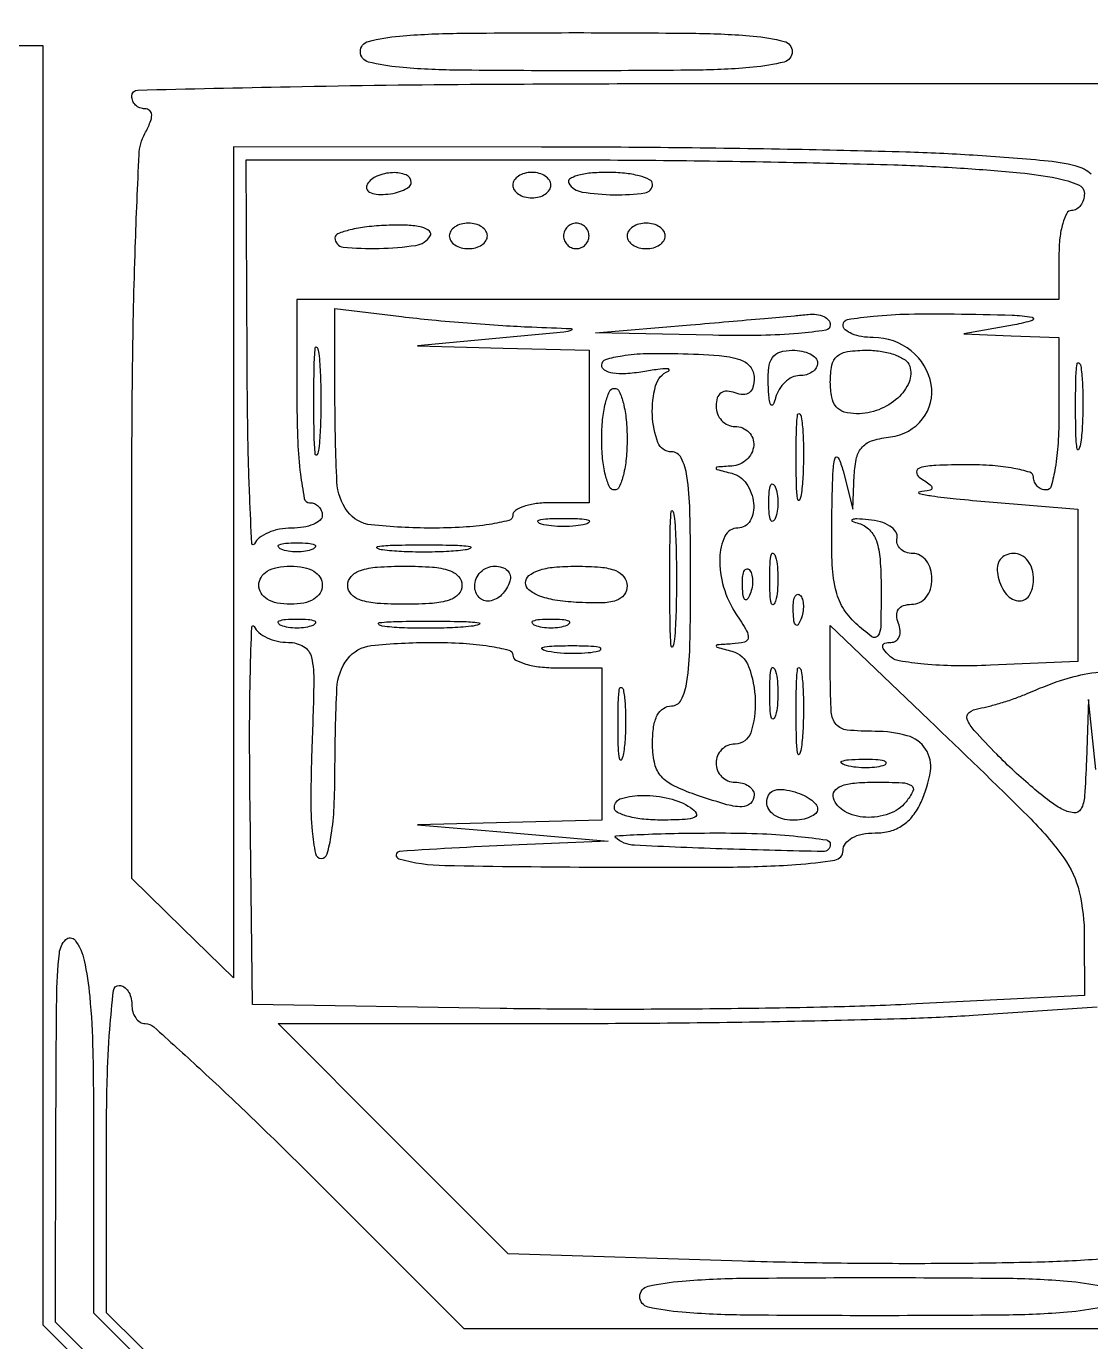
# Model space of a CAD drawing. Extents: x 23 to 255, y 40 to 184.
# Drawn here: x 200.56 to 207.65, y 106.17 to 114.93 of the extents above; entities that cross this region are included whole.
import ezdxf

# ---------------------------------------------------------------- set-up
doc = ezdxf.new("R2010")
doc.units = 0
doc.header["$MEASUREMENT"] = 0

msp = doc.modelspace()

# ---------------------------------------------------------------- linework, layer by layer
for points in [[(207.919475, 175.632891, 0.000007), (191.762556, 175.634099, 0.00002), (173.0434, 175.634494, 0.000013), (151.49745, 175.633531)], [(200.3751, 114.8022), (200.6712, 114.8022), (200.6712, 110.542174), (200.6712, 106.282147), (204.745187, 102.20816, 0.000592)], [(207.654875, 113.943787, 0.119705), (207.55295, 113.997993, 0.041201), (207.341595, 114.033871, 0.004918), (206.86815, 114.069903, 0.009433), (206.420369, 114.09108, 0.002313), (205.682957, 114.108608, 0.002368), (204.837684, 114.120783, 0.002363), (203.99175, 114.124962), (201.9402, 114.1254), (201.9402, 111.358731), (201.9402, 108.592061), (201.6018, 108.9225), (201.2634, 109.252939), (201.2634, 111.652431, -0.002748), (201.268979, 112.667653, -0.005791), (201.286764, 113.455426, -0.003294), (201.311996, 114.074364, -0.111475), (201.350977, 114.215562, 0.024465), (201.386424, 114.290375, 0.098707), (201.396253, 114.339681, 0.223915), (201.383053, 114.367679, 0.174147), (201.350977, 114.3792, -0.095561), (201.317549, 114.385648, -0.09706), (201.289126, 114.404051, -0.09872), (201.270097, 114.431518, -0.102628), (201.2634, 114.4638, -0.407337), (201.30314, 114.504487, -0.000769), (202.318168, 114.526817, -0.003734), (203.59654, 114.543426, -0.001381), (205.397873, 114.5484), (209.532345, 114.5484)], [(207.68564, 109.98), (207.635979, 110.4453), (207.62219, 110.040473, -0.008462), (207.610043, 109.802401, -0.10355), (207.585491, 109.715137, -0.317573), (207.538137, 109.690774, -0.088118), (207.454152, 109.718198, -0.041195), (207.376848, 109.768156, -0.011486), (207.264611, 109.858743, -0.011509), (207.141881, 109.967485, -0.011853), (207.025511, 110.080725, -0.008724), (206.875464, 110.239267, -0.091288), (206.828248, 110.314853, -0.338288), (206.840717, 110.358857, -0.120017), (206.90481, 110.386211, 0.022173), (206.975802, 110.401256, 0.011484), (207.063056, 110.425981, 0.011394), (207.151719, 110.455549, 0.016969), (207.2277, 110.485775, -0.020524), (207.449623, 110.572235, -0.041557), (207.631263, 110.618113, -0.031011), (207.849234, 110.640495, -0.007143)], [(204.81324, 102.242459), (200.7558, 106.299239), (200.758491, 107.65317, -0.002032), (200.763302, 108.448294, -0.024041), (200.78125, 108.756378, -0.168235), (200.823752, 108.84675, -0.458945), (200.885391, 108.84288, -0.110858), (200.946916, 108.707568, -0.028077), (200.983183, 108.467262, -0.018493), (201.003869, 108.102636, -0.004922), (201.0096, 107.520473), (201.0096, 106.362285), (205.00695, 102.376693)], [(205.075888, 102.41988), (201.0942, 106.360387), (201.0942, 107.451093, -0.005951), (201.099598, 107.904591, -0.013402), (201.11699, 108.247973, -0.008415), (201.141618, 108.508534, -0.382044), (201.1788, 108.5418, -0.148195), (201.211063, 108.532023, -0.098894), (201.238549, 108.504523, -0.082425), (201.257081, 108.463414, -0.064853), (201.2634, 108.4149, 0.068187), (201.270046, 108.366395, 0.084689), (201.289469, 108.325277, 0.099773), (201.318303, 108.297782, 0.141621), (201.352145, 108.288, -0.185471), (201.410379, 108.265629, -0.002265), (201.713648, 107.989785, -0.006365), (202.061841, 107.661921, -0.004077), (202.45817, 107.2728), (203.475449, 106.2576), (216.243824, 106.2576), (229.0122, 106.2576)], [(207.71415, 106.718795, -0.013065), (207.292381, 106.698056, -0.004344), (206.673643, 106.689197, -0.00432), (205.987661, 106.691262, -0.004906), (205.330298, 106.705373), (203.771297, 106.754146), (203.00437, 107.521073), (202.237443, 108.288), (204.140372, 108.288438, 0.002533), (204.929411, 108.292616, 0.002455), (205.726614, 108.304792, 0.002423), (206.427825, 108.322346, 0.009063), (206.86815, 108.343497), (207.693, 108.398119)]]:
    msp.add_lwpolyline(points, format="xyb")
for points in [[(205.6626, 114.7599, -0.34379), (205.608841, 114.690955, -0.039586), (205.40175, 114.656016, -0.019356), (205.020752, 114.637218, -0.002648), (204.2244, 114.633, -0.002648), (203.428048, 114.637218, -0.019356), (203.04705, 114.656016, -0.039586), (202.839959, 114.690955, -0.34379), (202.7862, 114.7599, -0.34379), (202.839959, 114.828845, -0.039586), (203.04705, 114.863784, -0.019356), (203.428048, 114.882582, -0.002648), (204.2244, 114.8868, -0.002648), (205.020752, 114.882582, -0.019356), (205.40175, 114.863784, -0.039586), (205.608841, 114.828845, -0.34379)], [(206.78355, 113.985303, -0.006829), (207.181697, 113.95347, -0.0271), (207.424285, 113.917396, -0.043749), (207.569144, 113.874286, -0.307721), (207.6084, 113.81654, -0.072472), (207.602045, 113.772924, -0.087335), (207.583549, 113.735929, -0.100473), (207.556062, 113.711197, -0.133894), (207.5238, 113.7024, 0.277684), (207.49117, 113.682765, 0.052312), (207.464051, 113.615421, 0.042582), (207.445337, 113.519758, 0.027026), (207.4392, 113.4063), (207.4392, 113.1102), (204.9012, 113.1102), (202.3632, 113.1102), (202.3632, 112.4334, 0.010616), (202.368945, 112.162834, 0.020476), (202.386994, 111.94695, 0.01702), (202.412791, 111.785446, 0.358912), (202.4478, 111.7566, -0.099038), (202.480087, 111.750141, -0.097945), (202.507549, 111.731749, -0.097945), (202.525941, 111.704287, -0.099038), (202.5324, 111.672, -0.221088), (202.517347, 111.639621, -0.077179), (202.472343, 111.612251, -0.058687), (202.406236, 111.593592, -0.039486), (202.32795, 111.5874, 0.048059), (202.246578, 111.579561, 0.053115), (202.171023, 111.556336, 0.060057), (202.111963, 111.522181, 0.136586), (202.080829, 111.48165, -0.80194), (202.063584, 111.484514, -0.003542), (202.048731, 111.798371, -0.005755), (202.037073, 112.204478, -0.003044), (202.031479, 112.70835), (202.0248, 114.0408), (203.99175, 114.040362, -0.002457), (204.805298, 114.036183, -0.002417), (205.623208, 114.024008, -0.002375), (206.339972, 114.006465, -0.009226)], [(202.831664, 113.87672, 0.216944), (202.827998, 113.847848, 0.194874), (202.847212, 113.824372, 0.101175), (202.891376, 113.810791, 0.042988), (202.953572, 113.810123, 0.036752), (203.01906, 113.819931, 0.053275), (203.07436, 113.838785, 0.06752), (203.112364, 113.863136, 0.219973), (203.1246, 113.889603, 0.308169), (203.090826, 113.939197, 0.105138), (203.000419, 113.954302, 0.085627), (202.896729, 113.931682, 0.159224)], [(203.8014, 113.8716, 0.148195), (203.811177, 113.839337, 0.098894), (203.838677, 113.811851, 0.082425), (203.879786, 113.793319, 0.064853), (203.9283, 113.787, 0.064853), (203.976814, 113.793319, 0.082425), (204.017923, 113.811851, 0.098894), (204.045423, 113.839337, 0.148195), (204.0552, 113.8716, 0.148195), (204.045423, 113.903863, 0.098894), (204.017923, 113.931349, 0.082425), (203.976814, 113.949881, 0.064853), (203.9283, 113.9562, 0.064853), (203.879786, 113.949881, 0.082425), (203.838677, 113.931349, 0.098894), (203.811177, 113.903863, 0.148195)], [(204.17409, 113.88456, 0.218794), (204.263364, 113.825248, 0.035649), (204.475891, 113.807278, 0.035585), (204.680995, 113.819198, 0.376861), (204.732, 113.877258, 0.28957), (204.712708, 113.907777, 0.046769), (204.643554, 113.933011, 0.039363), (204.546291, 113.950481, 0.024765), (204.430907, 113.9562, 0.022557), (204.318466, 113.951125, 0.045488), (204.231266, 113.935156, 0.077556), (204.180141, 113.911904, 0.406017)], [(203.3784, 113.5332, 0.148195), (203.388177, 113.500937, 0.098894), (203.415677, 113.473451, 0.082425), (203.456786, 113.454919, 0.064853), (203.5053, 113.4486, 0.064853), (203.553814, 113.454919, 0.082425), (203.594923, 113.473451, 0.098894), (203.622423, 113.500937, 0.148195), (203.6322, 113.5332, 0.148195), (203.622423, 113.565463, 0.098894), (203.594923, 113.592949, 0.082425), (203.553814, 113.611481, 0.064853), (203.5053, 113.6178, 0.064853), (203.456786, 113.611481, 0.082425), (203.415677, 113.592949, 0.098894), (203.388177, 113.565463, 0.148195)], [(204.1398, 113.5332, 0.099038), (204.146259, 113.500913, 0.097945), (204.164651, 113.473451, 0.097945), (204.192113, 113.455059, 0.099038), (204.2244, 113.4486, 0.099038), (204.256687, 113.455059, 0.097945), (204.284149, 113.473451, 0.097945), (204.302541, 113.500913, 0.099038), (204.309, 113.5332, 0.099038), (204.302541, 113.565487, 0.097945), (204.284149, 113.592949, 0.097945), (204.256687, 113.611341, 0.099038), (204.2244, 113.6178, 0.099038), (204.192113, 113.611341, 0.097945), (204.164651, 113.592949, 0.097945), (204.146259, 113.565487, 0.099038)], [(204.5628, 113.5332, 0.148195), (204.572577, 113.500937, 0.098894), (204.600077, 113.473451, 0.082425), (204.641186, 113.454919, 0.064853), (204.6897, 113.4486, 0.064853), (204.738214, 113.454919, 0.082425), (204.779323, 113.473451, 0.098894), (204.806823, 113.500937, 0.148195), (204.8166, 113.5332, 0.148195), (204.806823, 113.565463, 0.098894), (204.779323, 113.592949, 0.082425), (204.738214, 113.611481, 0.064853), (204.6897, 113.6178, 0.064853), (204.641186, 113.611481, 0.082425), (204.600077, 113.592949, 0.098894), (204.572577, 113.565463, 0.148195)], [(202.617, 113.519331, 0.386422), (202.671582, 113.459252, 0.02926), (202.910565, 113.450332, 0.030047), (203.155732, 113.470301, 0.222536), (203.251238, 113.532776, 0.376604), (203.245688, 113.565748, 0.11179), (203.195965, 113.590445, 0.050865), (203.09895, 113.603792, 0.01856), (202.960131, 113.603508, 0.019373), (202.828617, 113.593241, 0.030991), (202.717795, 113.573235, 0.032032), (202.636419, 113.547651, 0.309924)], [(203.9283, 112.926796, -0.002038), (204.190729, 112.916, -0.8013), (204.192665, 112.90502, -0.074958), (204.141741, 112.892308, -0.000713), (203.7591, 112.8564), (203.1669, 112.801678), (203.73795, 112.786739), (204.309, 112.7718), (204.309, 112.2642), (204.309, 111.7566), (204.0552, 111.7566, 0.031626), (203.957973, 111.750444, 0.048861), (203.875954, 111.731749, 0.06271), (203.819129, 111.704509, 0.254951), (203.8014, 111.672, -0.344172), (203.775016, 111.638211, -0.022439), (203.645038, 111.611858, -0.024624), (203.471157, 111.593371, -0.014172), (203.260551, 111.5874, -0.026413), (202.85824, 111.608668, -0.209319), (202.699996, 111.698917, -0.149281), (202.630128, 111.894294, -0.011766), (202.617, 112.452103), (202.617, 113.049168), (203.06115, 112.995819, 0.00622), (203.261888, 112.974237, 0.003808), (203.499087, 112.953537, 0.003817), (203.734293, 112.936621, 0.006781)], [(205.9164, 112.941, -0.371261), (205.885646, 112.90529, -0.015112), (205.703423, 112.883573, -0.018473), (205.45626, 112.870843, -0.008498), (205.13385, 112.871641), (204.3513, 112.886883), (204.9858, 112.941, 0.000374), (205.239592, 112.962838, 0.000455), (205.477405, 112.983697, 0.000382), (205.677496, 113.001586, 0.003164), (205.76835, 113.010359, -0.055079), (205.824996, 113.009936, -0.080325), (205.87291, 112.996272, -0.105683), (205.904865, 112.972045, -0.179778)], [(207.1431, 112.941), (206.8047, 112.88041), (207.12195, 112.868405), (207.4392, 112.8564), (207.4392, 112.3488, -0.015416), (207.433157, 112.15284, -0.025878), (207.414525, 111.98925, -0.024068), (207.388018, 111.866853, -0.339565), (207.3546, 111.8412, -0.099038), (207.322313, 111.847659, -0.097945), (207.294851, 111.866051, -0.097945), (207.276459, 111.893513, -0.099038), (207.27, 111.9258, 0.328287), (207.245746, 111.958759, 0.029154), (207.139531, 111.985168, 0.029164), (206.996104, 112.003496, 0.017926), (206.82585, 112.009105, 0.008942), (206.619334, 112.004808, 0.05458), (206.513921, 111.989121, 0.323524), (206.490822, 111.961032, 0.271245), (206.5086, 111.9258, -0.010161), (206.582111, 111.876147, -0.243768), (206.5932, 111.854753, -0.358286), (206.580428, 111.839217, -0.016853), (206.5086, 111.827556, 0.837176), (206.5081, 111.81748, 0.022024), (206.592936, 111.80184, 0.009969), (206.754883, 111.782589, 0.004162), (206.9739, 111.762811), (207.5661, 111.7143), (207.5661, 111.2067), (207.5661, 110.6991), (206.982286, 110.673794, -0.014076), (206.748032, 110.67024, -0.020273), (206.541018, 110.68133, -0.018541), (206.375762, 110.703127, -0.155531), (206.309716, 110.737244, -0.030325), (206.273082, 110.778613, -0.196871), (206.265669, 110.80485, -0.311709), (206.279761, 110.820992, -0.062264), (206.319825, 110.826, 0.148231), (206.353479, 110.836201, 0.152587), (206.375344, 110.863277, 0.117179), (206.381268, 110.904367, 0.069186), (206.369994, 110.9529, -0.07771), (206.358531, 111.006339, -0.166138), (206.369775, 111.046484, -0.166102), (206.403237, 111.071359, -0.077669), (206.457249, 111.0798, 0.114041), (206.511255, 111.09228, 0.110377), (206.555056, 111.127273, 0.097797), (206.583461, 111.181583, 0.071853), (206.5932, 111.249, 0.072314), (206.583736, 111.314092, 0.08892), (206.556188, 111.36885, 0.10214), (206.515009, 111.405239, 0.130775), (206.4663, 111.4182, -0.083273), (206.419442, 111.426059, -0.111328), (206.38289, 111.448674, -0.125526), (206.362416, 111.482427, -0.124794), (206.36055, 111.521942, 0.203652), (206.352228, 111.562852, 0.100504), (206.313359, 111.600388, 0.073344), (206.249613, 111.628946, 0.047939), (206.1702, 111.643312, 0.009092), (206.092579, 111.648363, 0.107112), (206.062919, 111.643375, 0.669721), (206.062816, 111.633598, 0.02966), (206.10675, 111.617968, -0.129283), (206.177553, 111.57556, -0.111164), (206.223227, 111.501496, -0.064937), (206.247849, 111.380949, -0.01795), (206.2548, 111.187385, -0.004697), (206.252372, 110.928934, -0.15274), (206.232773, 110.870171, -0.419792), (206.193169, 110.864152, -0.022877), (206.0856, 110.9529, -0.07667), (206.0002, 111.058034, -0.077381), (205.950782, 111.18369, -0.047784), (205.928104, 111.36454, -0.011799), (205.926409, 111.663962, -0.003712), (205.933693, 111.951095, -0.051976), (205.947751, 112.053332, -0.707053), (205.96966, 112.055517, -0.047572), (206.001, 111.9681), (206.065581, 111.7143), (206.075591, 111.941331, -0.046666), (206.091633, 112.057418, -0.133885), (206.130086, 112.128347, -0.130614), (206.199891, 112.170961, -0.043467), (206.31825, 112.195131, 0.200571), (206.530369, 112.313906, 0.212691), (206.588087, 112.544441, 0.183342), (206.455085, 112.768108, 0.169514), (206.202141, 112.8564, -0.040156), (206.125125, 112.862595, -0.05947), (206.060085, 112.881251, -0.078214), (206.015855, 112.908628, -0.21849), (206.001, 112.941, -0.367453), (206.03112, 112.976451, -0.016124), (206.204211, 112.99908, -0.019326), (206.438636, 113.012953, -0.009169), (206.74125, 113.013595, -0.002546), (207.126515, 113.005384, -0.038099), (207.260219, 112.991623, -0.779458), (207.261639, 112.970743, -0.034349)], [(202.509428, 112.11615, -0.095407), (202.49734, 112.076291, -0.741699), (202.485991, 112.078477, -0.021699), (202.478226, 112.205961, -0.00436), (202.476243, 112.4334, -0.00436), (202.478226, 112.660839, -0.021699), (202.485991, 112.788323, -0.741699), (202.49734, 112.790509, -0.095407), (202.509428, 112.75065, -0.016375), (202.51977, 112.60621, -0.009683), (202.523117, 112.4334, -0.009683), (202.51977, 112.26059, -0.016375)], [(205.4088, 112.587175, -0.064564), (205.400861, 112.52595, -0.16308), (205.376509, 112.48888, -0.179388), (205.33658, 112.476033, -0.080845), (205.2819, 112.487406, 0.07771), (205.228461, 112.498869, 0.166138), (205.188316, 112.487625, 0.166102), (205.163441, 112.454163, 0.077669), (205.155, 112.400151, 0.09222), (205.164654, 112.348253, 0.096079), (205.192277, 112.304136, 0.099375), (205.233482, 112.274612, 0.106303), (205.2819, 112.2642, -0.199446), (205.373162, 112.226288, -0.219267), (205.40597, 112.136868, -0.189148), (205.360267, 112.0432, -0.170831), (205.26075, 112.000586, 0.002113), (205.161435, 111.993581, 0.392517), (205.155, 111.986647, 0.339035), (205.161245, 111.978496, 0.001923), (205.26075, 111.952083, -0.182417), (205.358299, 111.882959, -0.122228), (205.405723, 111.753124, -0.154058), (205.382116, 111.63592, -0.273081), (205.299903, 111.5874, 0.290349), (205.21461, 111.533311, 0.105097), (205.180275, 111.387365, 0.076379), (205.205597, 111.194923, 0.074323), (205.287563, 111.016985, -0.011935), (205.358956, 110.902135, -0.165356), (205.368747, 110.854942, -0.315746), (205.344501, 110.828114, -0.03975), (205.2627, 110.816186, 0.002227), (205.163412, 110.809246, 0.381082), (205.15653, 110.802126, 0.350067), (205.162676, 110.793755, 0.002109), (205.26075, 110.767683, -0.246177), (205.372267, 110.666191, -0.079037), (205.416336, 110.439409, -0.087421), (205.386051, 110.224834, -0.324794), (205.2819, 110.1492, 0.099038), (205.23347, 110.139512, 0.097945), (205.192277, 110.111923, 0.097945), (205.164688, 110.07073, 0.099038), (205.155, 110.0223, 0.099038), (205.164688, 109.97387, 0.097945), (205.192277, 109.932677, 0.097945), (205.23347, 109.905088, 0.099038), (205.2819, 109.8954, -0.064853), (205.330414, 109.889081, -0.082425), (205.371523, 109.870549, -0.098894), (205.399023, 109.843063, -0.148195), (205.4088, 109.8108, -0.202784), (205.38478, 109.754011, -0.200285), (205.327135, 109.731308, -0.068172), (205.213698, 109.749184, -0.01075), (204.998424, 109.819076, -0.035159), (204.861604, 109.877847, -0.107369), (204.784101, 109.941803, -0.118993), (204.744543, 110.028039, -0.04834), (204.732, 110.157476, -0.035708), (204.739666, 110.264685, -0.083762), (204.764081, 110.340929, -0.125425), (204.804409, 110.386303, -0.149771), (204.8589, 110.403, 0.286822), (204.923686, 110.443495, 0.076301), (204.961478, 110.56515, 0.032071), (204.981127, 110.796386, 0.005163), (204.9858, 111.249, 0.005163), (204.981127, 111.701614, 0.032071), (204.961478, 111.93285, 0.076301), (204.923686, 112.054505, 0.286822), (204.8589, 112.095, -0.31112), (204.768413, 112.157339, -0.081413), (204.731124, 112.339583, -0.075013), (204.752812, 112.53525, -0.233984), (204.83775, 112.632126, 0.406725), (204.84205, 112.642102, 0.316471), (204.831669, 112.649086, 0.029256), (204.768052, 112.644029, 0.008004), (204.66855, 112.628601, -0.024989), (204.554195, 112.614827, -0.057221), (204.467599, 112.618676, -0.094791), (204.41302, 112.638459, -0.264424), (204.3936, 112.672614, -0.327099), (204.421411, 112.710577, -0.038907), (204.529249, 112.735656, -0.031051), (204.688727, 112.749831, -0.01357), (204.9012, 112.749709, -0.009832), (205.175133, 112.736722, -0.060786), (205.313334, 112.710364, -0.148264), (205.382432, 112.662657, -0.169636)], [(205.8318, 112.6872, -0.141312), (205.822496, 112.654939, -0.099808), (205.796345, 112.627451, -0.084796), (205.757236, 112.608936, -0.06835), (205.711103, 112.6026, 0.112012), (205.662075, 112.591477, 0.075733), (205.614496, 112.55911, 0.07028), (205.575548, 112.511136, 0.071619), (205.551717, 112.45455, -0.049066), (205.535089, 112.409509, -0.602595), (205.520803, 112.409017, -0.109045), (205.509188, 112.446128, -0.010989), (205.503214, 112.53915, -0.034601), (205.506333, 112.654594, -0.126788), (205.531107, 112.722795, -0.169202), (205.58088, 112.759462, -0.075063), (205.6626, 112.7718, -0.048028), (205.727354, 112.765566, -0.068025), (205.782098, 112.746949, -0.088204), (205.818985, 112.719507, -0.191087)], [(206.444898, 112.666805, -0.182479), (206.44066, 112.558854, -0.109849), (206.365369, 112.453177, -0.092684), (206.238605, 112.37579, -0.091063), (206.091643, 112.3488, -0.069993), (206.008575, 112.360486, -0.150971), (205.955074, 112.395476, -0.128843), (205.925511, 112.458989, -0.044873), (205.9164, 112.5603, -0.04724), (205.926947, 112.671685, -0.169946), (205.962225, 112.732521, -0.146127), (206.031555, 112.763351, -0.032068), (206.16315, 112.7718, -0.039843), (206.260159, 112.764057, -0.049397), (206.347698, 112.740958, -0.057484), (206.414054, 112.707122, -0.167195)], [(207.585112, 112.159965, -0.069146), (207.572383, 112.112357, -0.756877), (207.560681, 112.113819, -0.031761), (207.552322, 112.209443, -0.005499), (207.550015, 112.3911, -0.005888), (207.551853, 112.57348, -0.025342), (207.559715, 112.681697, -0.556092), (207.571667, 112.687215, -0.212532), (207.584249, 112.667565, -0.024559), (207.595292, 112.559239, -0.012695), (207.59898, 112.423114, -0.01259), (207.595682, 112.28267, -0.018638)], [(204.5628, 112.1796, -0.023598), (204.556676, 112.049913, -0.037669), (204.537949, 111.940605, -0.04382), (204.510951, 111.862439, -0.295869), (204.4782, 111.8412, -0.295869), (204.445449, 111.862439, -0.04382), (204.418451, 111.940605, -0.037669), (204.399724, 112.049913, -0.023598), (204.3936, 112.1796, -0.023598), (204.399724, 112.309287, -0.037669), (204.418451, 112.418595, -0.04382), (204.445449, 112.496761, -0.295869), (204.4782, 112.518, -0.295869), (204.510951, 112.496761, -0.04382), (204.537949, 112.418595, -0.037669), (204.556676, 112.309287, -0.023598)], [(205.723912, 111.821565, -0.069146), (205.711183, 111.773957, -0.756877), (205.699481, 111.775419, -0.031761), (205.691122, 111.871043, -0.005499), (205.688815, 112.0527, -0.005888), (205.690653, 112.23508, -0.025342), (205.698515, 112.343297, -0.556092), (205.710467, 112.348815, -0.212532), (205.723049, 112.329165, -0.024559), (205.734092, 112.220839, -0.012695), (205.73778, 112.084714, -0.01259), (205.734482, 111.94427, -0.018638)], [(205.549429, 111.65085, -0.174857), (205.533585, 111.633136, -0.447206), (205.519293, 111.638292, -0.078554), (205.509397, 111.681184, -0.017491), (205.506758, 111.7566, -0.017491), (205.509397, 111.832016, -0.078554), (205.519293, 111.874908, -0.447206), (205.533585, 111.880064, -0.174857), (205.549429, 111.86235, -0.057986), (205.562655, 111.814127, -0.037979), (205.567031, 111.7566, -0.037979), (205.562655, 111.699073, -0.057986)], [(204.878784, 110.84715, -0.075495), (204.867257, 110.797783, -0.793398), (204.856406, 110.79943, -0.016391), (204.84899, 110.960859, -0.003282), (204.847098, 111.249, -0.003282), (204.84899, 111.537141, -0.016391), (204.856406, 111.69857, -0.793398), (204.867257, 111.700217, -0.075495), (204.878784, 111.65085, -0.012378), (204.888661, 111.467902, -0.007295), (204.891855, 111.249, -0.007295), (204.888661, 111.030098, -0.012378)], [(204.28785, 111.613683, -0.039571), (204.220401, 111.601652, -0.024357), (204.1398, 111.597724, -0.024357), (204.059199, 111.601652, -0.039571), (203.99175, 111.613683, -0.161593), (203.969827, 111.627922, -0.542911), (203.974169, 111.641008, -0.052887), (204.033882, 111.650028, -0.011065), (204.1398, 111.652373, -0.011065), (204.245718, 111.650028, -0.052887), (204.305431, 111.641008, -0.542911), (204.309773, 111.627922, -0.161593)], [(202.46895, 111.446771, -0.057986), (202.420727, 111.433545, -0.037979), (202.3632, 111.429169, -0.037979), (202.305673, 111.433545, -0.057986), (202.25745, 111.446771, -0.174857), (202.239736, 111.462615, -0.447206), (202.244892, 111.476907, -0.078554), (202.287784, 111.486803, -0.017491), (202.3632, 111.489442, -0.017491), (202.438616, 111.486803, -0.078554), (202.481508, 111.476907, -0.447206), (202.486664, 111.462615, -0.174857)], [(203.48415, 111.441601, -0.019375), (203.358962, 111.430969, -0.011494), (203.2092, 111.427526, -0.011494), (203.059438, 111.430969, -0.019375), (202.93425, 111.441601, -0.108536), (202.89904, 111.454044, -0.707215), (202.9016, 111.465699, -0.025693), (203.012119, 111.47368, -0.005179), (203.2092, 111.475722, -0.005179), (203.406281, 111.47368, -0.025693), (203.5168, 111.465699, -0.707215), (203.51936, 111.454044, -0.108536)], [(205.551717, 111.10095, -0.161593), (205.537478, 111.079027, -0.542911), (205.524392, 111.083369, -0.052887), (205.515372, 111.143082, -0.011065), (205.513027, 111.249, -0.011065), (205.515372, 111.354918, -0.052887), (205.524392, 111.414631, -0.542911), (205.537478, 111.418973, -0.161593), (205.551717, 111.39705, -0.039571), (205.563748, 111.329601, -0.024357), (205.567676, 111.249, -0.024357), (205.563748, 111.168399, -0.039571)], [(207.031147, 111.27716, 0.100818), (207.081324, 111.15596, 0.210781), (207.166009, 111.102649, 0.297834), (207.239779, 111.136712, 0.14074), (207.27, 111.24195, 0.066422), (207.260576, 111.312581, 0.09567), (207.232878, 111.369044, 0.111791), (207.190023, 111.405237, 0.12024), (207.136897, 111.4182, 0.099154), (207.085588, 111.407924, 0.133817), (207.048407, 111.378985, 0.126354), (207.029705, 111.333745, 0.083236)], [(202.5324, 111.2067, -0.140575), (202.517356, 111.15425, -0.118484), (202.476, 111.11364, -0.088208), (202.40917, 111.088144, -0.04716), (202.3209, 111.0798, -0.04716), (202.23263, 111.088144, -0.088208), (202.1658, 111.11364, -0.118484), (202.124444, 111.15425, -0.140575), (202.1094, 111.2067, -0.140575), (202.124444, 111.25915, -0.118484), (202.1658, 111.29976, -0.088208), (202.23263, 111.325256, -0.04716), (202.3209, 111.3336, -0.04716), (202.40917, 111.325256, -0.088208), (202.476, 111.29976, -0.118484), (202.517356, 111.25915, -0.140575)], [(203.463, 111.2067, -0.188641), (203.439932, 111.147734, -0.12648), (203.3784, 111.108, -0.063857), (203.266204, 111.085932, -0.016668), (203.0823, 111.0798, -0.016668), (202.898396, 111.085932, -0.063857), (202.7862, 111.108, -0.12648), (202.724668, 111.147734, -0.188641), (202.7016, 111.2067, -0.188641), (202.724668, 111.265666, -0.12648), (202.7862, 111.3054, -0.063857), (202.898396, 111.327468, -0.016668), (203.0823, 111.3336, -0.016668), (203.266204, 111.327468, -0.063857), (203.3784, 111.3054, -0.12648), (203.439932, 111.265666, -0.188641)], [(203.782013, 111.233138, -0.113253), (203.7272, 111.143191, -0.165501), (203.645198, 111.101544, -0.244413), (203.576954, 111.125495, -0.190724), (203.5476, 111.19965, -0.099038), (203.557826, 111.25077, -0.097945), (203.586948, 111.294252, -0.097945), (203.63043, 111.323374, -0.099038), (203.68155, 111.3336, -0.077096), (203.730219, 111.326051, -0.119977), (203.766315, 111.304089, -0.144529), (203.784126, 111.271357, -0.134046)], [(204.5628, 111.203273, -0.162475), (204.542679, 111.142988, -0.15402), (204.489973, 111.10529, -0.075847), (204.39159, 111.089025, -0.017846), (204.2244, 111.092913, -0.024508), (204.082173, 111.108325, -0.052716), (203.975829, 111.136875, -0.078712), (203.908599, 111.175791, -0.225977), (203.886, 111.22324, -0.224331), (203.908409, 111.270674, -0.09348), (203.972003, 111.305552, -0.056633), (204.076831, 111.327032, -0.022243), (204.2244, 111.3336, -0.01994), (204.38636, 111.327138, -0.072092), (204.486733, 111.304305, -0.135347), (204.542028, 111.26342, -0.167813)], [(205.381991, 111.148537, -0.054073), (205.363248, 111.113287, -0.470617), (205.34783, 111.111828, -0.168741), (205.335874, 111.136511, -0.018894), (205.330879, 111.19965, -0.028489), (205.331809, 111.258547, -0.077125), (205.341176, 111.299154, -0.208169), (205.356797, 111.314597, -0.296942), (205.375313, 111.310687, -0.126455), (205.391661, 111.283029, -0.060344), (205.398358, 111.241972, -0.05415), (205.395192, 111.194803, -0.051402)], [(205.720391, 110.979338, -0.054073), (205.701648, 110.944087, -0.470617), (205.68623, 110.942628, -0.168741), (205.674274, 110.967311, -0.018894), (205.669279, 111.03045, -0.028489), (205.670209, 111.089347, -0.077125), (205.679576, 111.129954, -0.208169), (205.695197, 111.145397, -0.296942), (205.713713, 111.141487, -0.126455), (205.730061, 111.113829, -0.060344), (205.736758, 111.072772, -0.05415), (205.733592, 111.025603, -0.051402)], [(202.3068, 110.826197, -0.135655), (202.408144, 110.798304, -0.207661), (202.460528, 110.725398, -0.058764), (202.476236, 110.562535, -0.004195), (202.462734, 110.107097, 0.008396), (202.456043, 109.792051, 0.023111), (202.465319, 109.570093, 0.026428), (202.486537, 109.420426, 0.358561), (202.526184, 109.3878, 0.336606), (202.564868, 109.41717, 0.02953), (202.592568, 109.545255, 0.026587), (202.6112, 109.729515, 0.011904), (202.617, 109.973081, -0.012106), (202.630289, 110.521874, -0.150617), (202.700392, 110.715478, -0.207863), (202.858678, 110.804958, -0.026162), (203.260551, 110.826, -0.014172), (203.471157, 110.820029, -0.024624), (203.645038, 110.801542, -0.022439), (203.775016, 110.775189, -0.344172), (203.8014, 110.7414, 0.277684), (203.821035, 110.70877, 0.052312), (203.888379, 110.681651, 0.042582), (203.984042, 110.662937, 0.027026), (204.0975, 110.6568), (204.3936, 110.6568), (204.3936, 110.1492), (204.3936, 109.6416), (203.78025, 109.626359), (203.1669, 109.611117), (203.8014, 109.557), (204.4359, 109.502883), (203.8437, 109.477632, 0.00585), (203.047667, 109.434354, 0.843327), (203.042547, 109.385096, 0.064145), (203.348849, 109.340357, 0.003157), (204.37245, 109.329501, 0.002493), (205.241693, 109.330106, 0.01548), (205.687329, 109.346442, 0.023609), (205.947162, 109.376405, 0.367518), (206.001, 109.439757, -0.164296), (206.016768, 109.486448, -0.104598), (206.060631, 109.524225, -0.078231), (206.128829, 109.548843, -0.047603), (206.214314, 109.557, 0.064534), (206.314118, 109.569935, 0.083475), (206.398141, 109.607896, 0.08111), (206.466858, 109.672269, 0.05722), (206.521535, 109.763105, 0.068944), (206.582813, 109.968558, 0.184347), (206.551131, 110.11546, 0.182842), (206.429318, 110.204667, 0.067704), (206.215155, 110.2338, -0.022623), (206.027902, 110.242277, -0.19687), (205.955465, 110.279919, -0.162746), (205.922865, 110.36151, -0.014365), (205.9164, 110.586497), (205.9164, 110.939195), (206.57205, 110.311547, -0.003672), (207.236321, 109.666231, -0.04253), (207.472021, 109.390631, -0.098926), (207.574201, 109.165043, -0.057019), (207.608297, 108.867717), (207.6084, 108.474533), (206.48745, 108.418086, -0.006943), (205.942347, 108.39822, -0.002946), (205.21118, 108.386043, -0.002914), (204.430447, 108.382191, -0.003812), (203.7168, 108.388269), (202.0671, 108.4149), (202.051409, 109.7262, -0.003052), (202.048503, 110.22197, -0.005787), (202.053221, 110.621242, -0.003646), (202.062657, 110.928705, -0.804623), (202.079609, 110.93175, 0.124438), (202.109814, 110.891267, 0.061893), (202.164451, 110.857122, 0.05568), (202.233434, 110.83398, 0.05343)], [(202.46895, 110.939171, -0.057986), (202.420727, 110.925945, -0.037979), (202.3632, 110.921569, -0.037979), (202.305673, 110.925945, -0.057986), (202.25745, 110.939171, -0.174857), (202.239736, 110.955015, -0.447206), (202.244892, 110.969307, -0.078554), (202.287784, 110.979203, -0.017491), (202.3632, 110.981842, -0.017491), (202.438616, 110.979203, -0.078554), (202.481508, 110.969307, -0.447206), (202.486664, 110.955015, -0.174857)], [(203.524563, 110.933459, -0.015806), (203.382481, 110.923161, -0.010474), (203.21896, 110.919924, -0.010546), (203.059825, 110.923465, -0.02012), (202.932363, 110.934141, -0.180442), (202.909007, 110.946326, -0.613017), (202.913471, 110.95794, -0.021409), (203.038774, 110.965611, -0.004873), (203.2515, 110.967439, -0.004587), (203.46351, 110.96525, -0.026082), (203.575995, 110.957176, -0.78507), (203.577319, 110.945797, -0.062969)], [(204.16095, 110.939171, -0.057986), (204.112727, 110.925945, -0.037979), (204.0552, 110.921569, -0.037979), (203.997673, 110.925945, -0.057986), (203.94945, 110.939171, -0.174857), (203.931736, 110.955015, -0.447206), (203.936892, 110.969307, -0.078554), (203.979784, 110.979203, -0.017491), (204.0552, 110.981842, -0.017491), (204.130616, 110.979203, -0.078554), (204.173508, 110.969307, -0.447206), (204.178664, 110.955015, -0.174857)], [(204.373436, 110.767873, -0.041951), (204.303435, 110.755699, -0.020826), (204.213368, 110.75149, -0.020511), (204.119051, 110.754884, -0.028254), (204.035036, 110.766166, -0.082665), (203.997635, 110.780028, -0.67161), (203.99931, 110.792652, -0.053901), (204.061215, 110.801903, -0.008901), (204.1821, 110.804665, -0.009782), (204.303791, 110.802898, -0.038992), (204.377895, 110.794562, -0.417468), (204.386512, 110.781688, -0.285845)], [(205.551717, 110.33955, -0.161593), (205.537478, 110.317627, -0.542911), (205.524392, 110.321969, -0.052887), (205.515372, 110.381682, -0.011065), (205.513027, 110.4876, -0.011065), (205.515372, 110.593518, -0.052887), (205.524392, 110.653231, -0.542911), (205.537478, 110.657573, -0.161593), (205.551717, 110.63565, -0.039571), (205.563748, 110.568201, -0.024357), (205.567676, 110.4876, -0.024357), (205.563748, 110.406999, -0.039571)], [(205.723912, 110.129565, -0.069146), (205.711183, 110.081957, -0.756877), (205.699481, 110.083419, -0.031761), (205.691122, 110.179043, -0.005499), (205.688815, 110.3607, -0.005888), (205.690653, 110.54308, -0.025342), (205.698515, 110.651297, -0.556092), (205.710467, 110.656815, -0.212532), (205.723049, 110.637165, -0.024559), (205.734092, 110.528839, -0.012695), (205.73778, 110.392714, -0.01259), (205.734482, 110.25227, -0.018638)], [(204.538907, 110.086913, -0.075924), (204.525693, 110.044442, -0.720633), (204.513598, 110.046039, -0.040183), (204.504873, 110.124811, -0.006817), (204.502397, 110.2761, -0.00738), (204.504226, 110.428133, -0.030832), (204.512306, 110.51927, -0.49082), (204.524661, 110.526151, -0.248898), (204.537753, 110.509913, -0.031163), (204.549262, 110.420725, -0.015827), (204.553152, 110.307617, -0.015659), (204.549796, 110.190247, -0.022548)], [(206.27756, 110.009108, -0.06278), (206.226974, 109.995701, -0.030339), (206.160049, 109.990806, -0.029507), (206.088699, 109.994137, -0.037336), (206.02376, 110.005973, -0.087174), (205.991132, 110.020891, -0.597527), (205.992616, 110.034437, -0.080377), (206.03753, 110.044672, -0.012823), (206.1279, 110.048107, -0.014395), (206.219278, 110.046605, -0.052471), (206.276555, 110.037944, -0.333666), (206.287456, 110.024235, -0.31318)], [(206.420612, 109.764417, -0.13453), (206.306, 109.684208, -0.099149), (206.151983, 109.661637, -0.109073), (206.012732, 109.70009, -0.19386), (205.937127, 109.78965, -0.237479), (205.943978, 109.835547, -0.149504), (205.987727, 109.869465, -0.069968), (206.076519, 109.889598, -0.020818), (206.215809, 109.8954, -0.009625), (206.395036, 109.891949, -0.133407), (206.456298, 109.872747, -0.382732), (206.466694, 109.83529, -0.058165)], [(204.9858, 109.7262, -0.110301), (205.022756, 109.688644, -0.457382), (205.014515, 109.662034, -0.091963), (204.948827, 109.646714, -0.010406), (204.79545, 109.642895, -0.025197), (204.673876, 109.648528, -0.040047), (204.571392, 109.666832, -0.048007), (204.49869, 109.693595, -0.288131), (204.4782, 109.7262, -0.337172), (204.52473, 109.787356, -0.067601), (204.669474, 109.807015, -0.058157), (204.844052, 109.78664, -0.08555)], [(205.8318, 109.716333, -0.2107), (205.819198, 109.687756, -0.081235), (205.782098, 109.663553, -0.061847), (205.727378, 109.647082, -0.042236), (205.6626, 109.6416, -0.068582), (205.597929, 109.650512, -0.084945), (205.543103, 109.67655, -0.099857), (205.506442, 109.715208, -0.140877), (205.4934, 109.76058, -0.121219), (205.505093, 109.808102, -0.169691), (205.536762, 109.837729, -0.120594), (205.589515, 109.847104, -0.047946), (205.6626, 109.835313, -0.038887), (205.72736, 109.812876, -0.050447), (205.782098, 109.782111, -0.059916), (205.81985, 109.748152, -0.181596)], [(205.9164, 109.4804, -0.420159), (205.868118, 109.433086, -0.002911), (205.231906, 109.449681, -0.004365), (204.611606, 109.474897, -0.169309), (204.48525, 109.526069, -0.671278), (204.489538, 109.538513, -0.00308), (204.675732, 109.547914, -0.007112), (204.904431, 109.554792, -0.00396), (205.1832, 109.557, -0.009802), (205.464317, 109.551488, -0.016223), (205.701023, 109.534499, -0.010101), (205.890031, 109.510884, -0.372497)], [(207.7776, 106.4691, -0.350929), (207.721854, 106.399456, -0.034985), (207.4956, 106.365065, -0.017834), (207.082569, 106.346366, -0.002394), (206.2125, 106.3422, -0.002394), (205.342431, 106.346366, -0.017834), (204.9294, 106.365065, -0.034985), (204.703146, 106.399456, -0.350929), (204.6474, 106.4691, -0.350929), (204.703146, 106.538744, -0.034985), (204.9294, 106.573135, -0.017834), (205.342431, 106.591834, -0.002394), (206.2125, 106.596, -0.002394), (207.082569, 106.591834, -0.017834), (207.4956, 106.573135, -0.034985), (207.721854, 106.538744, -0.350929)]]:
    msp.add_lwpolyline(points, format="xyb", close=True)

doc.saveas('drawing.dxf')
